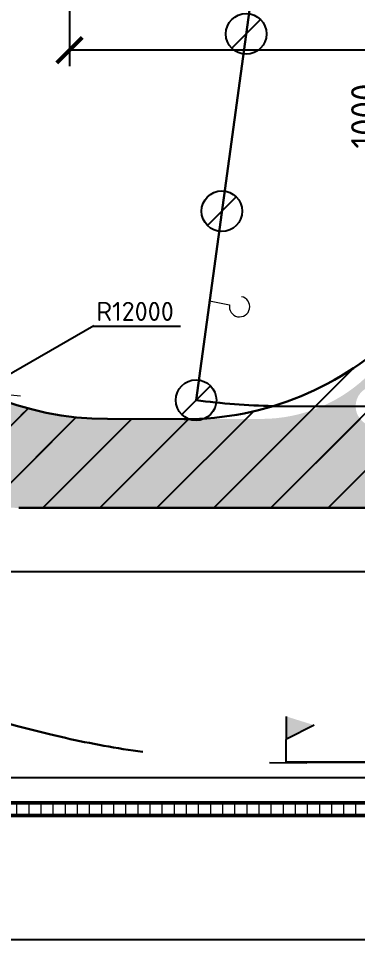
# Model space of a CAD drawing. Header units: millimetres. Extents: x -782 to 10910, y 3841 to 13237.
# Drawn here: x -609.9 to -583.3, y 4421.6 to 4495.3 of the extents above; entities that cross this region are included whole.
import ezdxf

# ---------------------------------------------------------------- set-up
doc = ezdxf.new("R2010")
doc.units = ezdxf.units.MM
doc.linetypes.add('штриховая2', pattern=[9.524999999999999, 6.349999999999999, -3.174999999999999])
doc.layers.add('1', color=7, linetype='Continuous')
doc.layers.add('Тонкая 0.3', color=140, linetype='Continuous', lineweight=25)
doc.styles.add('2.5', font='isocpeur.ttf', dxfattribs={"height": 2})
doc.styles.add('Isocpeur', font='isocpeur.ttf')
doc.dimstyles.new('М500 стройгенп', dxfattribs={"dimtxt": 2, "dimasz": 2, "dimexe": 1.25, "dimexo": 0.625, "dimtad": 1, "dimlfac": 500, "dimtxsty": '2.5', "dimblk": 'ARCHTICK', "dimcen": 2.5, "dimadec": 0, "dimazin": 0, "dimtfac": 1, "dimtmove": 0, "dimatfit": 3, "dimfxl": 1, "dimarcsym": 0})
pattern_1 = [(49.99999999999999, (0, 0), (4.5546167249001, -0.3984771384725772), [0.4762500000000001, -5.23875]), (355, (0, 0), (-0.8810855356242335, 4.776421130975879), [0.381, -4.19101460425]), (100.4514447, (0.379550175, -0.0332063375), (3.673531177258832, 4.377943797804877), [0.40475022, -4.452256114999999]), (46.18420000000002, (0, 1.27), (6.776976022303248, -1.051058198318179), [0.7143749999999999, -7.858124999999999]), (96.63555760999996, (0.5647475000000001, 1.1824125), (5.935103351287576, 6.185653114943038), [0.6071255785, -6.678390204]), (351.1841511700001, (0, 1.27), (5.935103351624426, 6.185653114638317), [0.5714991767500001, -6.286493298]), (21, (0.635, 0.9525000000000001), (3.790359781728312, -2.55662995467719), [0.4762500000000001, -5.23875]), (326.0000000000001, (0.635, 0.9525000000000001), (1.545050708691177, 4.604699153057981), [0.381, -4.191]), (71.45144499999999, (0.950863315, 0.7394475025), (5.335410481967904, 2.048069222147631), [0.40475022, -4.45224844]), (37.50000000000001, (0, 0), (0.07721508126479543, 2.113875971828828), [0, -4.1402, 0, -4.2545, 0, -4.206875]), (7.499999999999999, (0, 0), (1.670491562757644, 2.504514370452988), [0, -2.4257, 0, -4.04495, 0, -1.603375]), (327.5, (-1.41605, 0), (3.389764879171785, -0.1432185998168361), [0, -1.5875, 0, -4.953, 0, -6.57225]), (317.5, (-2.05105, 0), (3.703229534650451, 0.6356622758333258), [0, -2.06375, 0, -3.2893, 0, -4.66725])]
pattern_2 = [(45, (0, 0), (-2.245064030267288, 2.245064030267288), [])]

# ---------------------------------------------------------------- blocks, each defined once
blk = doc.blocks.new('_ArchTick')
at = {"color": 0, "linetype": 'ByBlock', "const_width": 0.15}
blk.add_lwpolyline([(-0.5, -0.5), (0.5, 0.5)], dxfattribs=at)
blk = doc.blocks.new('*D127')
at = {"color": 0, "lineweight": -2, "transparency": 16777216}
for p, q in [((-581.1672672522927, 4482.607408190053), (-581.1672672522927, 4490.657408190054)), ((-578.5589426451461, 4482.607408190053), (-582.4172672522927, 4482.607408190053)), ((-581.1672672522927, 4480.607408190053), (-581.1672672522927, 4482.607408190053)), ((-578.5589426451461, 4480.607408190053), (-582.4172672522927, 4480.607408190053))]:
    blk.add_line(p, q, dxfattribs=at)
at = {"layer": 'Defpoints', "color": 0, "lineweight": 20, "transparency": 16777216}
for p in [(-581.1672672522927, 4482.607408190053), (-577.9339426451461, 4482.607408190053), (-577.9339426451461, 4480.607408190053)]:
    blk.add_point(p, dxfattribs=at)
at = {"color": 0, "lineweight": -2, "transparency": 16777216, "xscale": 2, "yscale": 2, "zscale": 2}
for p, rotation in [((-581.1672672522927, 4482.607408190053), 90), ((-581.1672672522927, 4480.607408190053), 270)]:
    blk.add_blockref('_ArchTick', p, dxfattribs=dict(at, rotation=rotation))
at = {"color": 0, "lineweight": 20, "transparency": 16777216, "insert": (-582.7922672522935, 4487.632408190053), "char_height": 2, "attachment_point": 5, "rotation": 90, "style": '2.5'}
blk.add_mtext('1000', dxfattribs=at)
blk = doc.blocks.new('*D64')
at = {"color": 0, "lineweight": -2, "transparency": 16777216}
for p, q in [((-644.9461032466988, 4431.968296754376), (-644.9461032466988, 4421.607434472675)), ((-313.3534659884544, 4431.968296754378), (-313.3534659884544, 4421.607434472675)), ((-644.9461032466988, 4422.857434472675), (-313.3534659884544, 4422.857434472675))]:
    blk.add_line(p, q, dxfattribs=at)
at = {"layer": 'Defpoints', "color": 0, "lineweight": 20, "transparency": 16777216}
for p in [(-644.9461032466988, 4432.593296754376), (-313.3534659884544, 4432.593296754378), (-313.3534659884544, 4422.857434472675)]:
    blk.add_point(p, dxfattribs=at)
at = {"color": 0, "lineweight": -2, "transparency": 16777216, "xscale": 2, "yscale": 2, "zscale": 2, "rotation": 180}
blk.add_blockref('_ArchTick', (-644.9461032466988, 4422.857434472675), dxfattribs=at)
at = {"color": 0, "lineweight": -2, "transparency": 16777216, "xscale": 2, "yscale": 2, "zscale": 2}
blk.add_blockref('_ArchTick', (-313.3534659884544, 4422.857434472675), dxfattribs=at)
at = {"color": 0, "lineweight": 20, "transparency": 16777216, "insert": (-481.3426021138325, 4424.482434472675), "char_height": 2, "attachment_point": 5, "style": '2.5'}
blk.add_mtext('165000', dxfattribs=at)
blk = doc.blocks.new('*D220')
at = {"color": 0, "lineweight": -2, "transparency": 16777216}
for p, q in [((-605.9461032466988, 4508.682408190056), (-605.9461032466988, 4491.572598708639)), ((-371.9461032466988, 4508.682408190056), (-371.9461032466988, 4491.572598708639)), ((-371.9461032466988, 4492.822598708639), (-605.9461032466988, 4492.822598708639))]:
    blk.add_line(p, q, dxfattribs=at)
at = {"layer": 'Defpoints', "color": 0, "lineweight": 25, "transparency": 16777216}
for p in [(-605.9461032466988, 4509.307408190056), (-371.9461032466988, 4509.307408190056), (-605.9461032466988, 4492.822598708639)]:
    blk.add_point(p, dxfattribs=at)
at = {"color": 0, "lineweight": -2, "transparency": 16777216, "xscale": 2, "yscale": 2, "zscale": 2, "rotation": 180}
blk.add_blockref('_ArchTick', (-605.9461032466988, 4492.822598708639), dxfattribs=at)
at = {"color": 0, "lineweight": -2, "transparency": 16777216, "xscale": 2, "yscale": 2, "zscale": 2}
blk.add_blockref('_ArchTick', (-371.9461032466988, 4492.822598708639), dxfattribs=at)
at = {"color": 0, "lineweight": 25, "transparency": 16777216, "insert": (-488.9461032466988, 4494.447598708639), "char_height": 2, "attachment_point": 5, "style": '2.5'}
blk.add_mtext('117000', dxfattribs=at)

msp = doc.modelspace()

# ---------------------------------------------------------------- hatches: boundary and pattern name
at = {"lineweight": 20}
h = msp.add_hatch(dxfattribs=at)
h.set_pattern_fill('ANSI31', color=256, scale=0.3, angle=45)
h.set_pattern_definition([(90, (-2824.641009548097, 1373.797206968949), (-0.9524999999999999, 1.665334536937735e-16), [])])
h.paths.add_polyline_path([(-313.3534659884535, 4706.536249929312), (-314.3534659884535, 4706.536249929312), (-644.9461032466984, 4706.536249929312), (-643.9461032466988, 4705.536249929311), (-314.3534659884535, 4705.536249929312)])
h.paths.add_polyline_path([(-314.3534659884535, 4433.593296754378), (-643.9461032466988, 4433.593296754378), (-644.9461032466988, 4432.593296754376), (-313.3534659884544, 4432.593296754378)])
at = {"lineweight": 25}
h = msp.add_hatch(dxfattribs=at)
h.set_pattern_fill('ANSI31', color=256)
h.set_pattern_definition(pattern_2)
h.paths.add_polyline_path([(-368.1916605622629, 4463.807408190056), (-373.7283456431924, 4463.807408190056), (-373.7283456431924, 4456.807408190056), (-369.1486209624317, 4456.807408190056)])
h.paths.add_polyline_path([(-395.838756261034, 4466.392731784093), (-395.5253050714422, 4468.691212416879, -0.03353100449884384), (-397.9461032466988, 4470.807408190054), (-579.9461032466959, 4470.807408190056, -0.03354647398957142), (-582.3680811724714, 4468.69031315512), (-582.0539722303693, 4466.392660510007, -0.4545915318646008), (-580.2372572263979, 4464.807408190056), (-397.6549492670002, 4464.807408190056, -0.4544922049375328)])
h.paths.add_polyline_path([(-369.7486673675742, 4685.053568050414), (-370.8281433262089, 4685.160867044788, -0.09732023512879193), (-378.9988944096926, 4680.813979056153), (-608.7435808536252, 4680.807442403994), (-609.8387670837255, 4672.796344338337, -0.0717378835690952), (-603.0621590627513, 4673.80712758524), (-596.9166659951694, 4673.836845441572, -0.1642697527778018), (-582.3680811724723, 4668.924503224986), (-582.053972230369, 4671.222155870106, -0.374956443914206), (-583.4372518930646, 4672.807408190056, -1), (-580.2372572263979, 4672.807408190056), (-397.6549492670002, 4672.807408190056, -1), (-394.4549546003336, 4672.807408190056, -0.3814580014088506), (-395.874354523561, 4671.217635866062), (-395.5563859935843, 4668.870433779938, -0.1647039980502067), (-380.9755404982268, 4673.807408190056), (-368.2251833268003, 4673.807408190056)])
h.paths.add_polyline_path([(-603.6966593037396, 4674.934966363061, -1), (-603.376659837073, 4674.934966363061, -1)], flags=16)
h.paths.add_polyline_path([(-395.874354523561, 4671.217635866062, -0.4477457859452423), (-397.6549492670002, 4672.807408190056), (-580.2372572263979, 4672.807408190056, -0.4545915318644101), (-582.053972230369, 4671.222155870106), (-582.3680811724723, 4668.924503224986, -0.03354647398949227), (-579.9461032467013, 4666.807408190056), (-397.9161832747109, 4666.807838252838, -0.0326823463613555), (-395.5563859935843, 4668.870433779938)])
h.paths.add_polyline_path([(-468.0713087692749, 4672.209808102666), (-468.0713087692749, 4678.809808102666), (-472.8713087692749, 4678.809808102666), (-472.8713087692749, 4672.209808102666)], flags=24)
h.paths.add_polyline_path([(-468.0713087692749, 4664.861306282694), (-468.0713087692749, 4671.461306282695), (-472.8713087692749, 4671.461306282695), (-472.8713087692749, 4664.861306282694)], flags=9)
h.paths.add_polyline_path([(-568.0089493118123, 4665.132408190056), (-561.8089493118123, 4665.132408190056), (-561.8089493118123, 4669.932408190056), (-568.0089493118123, 4669.932408190056)], flags=9)
h = msp.add_hatch(dxfattribs=at)
h.set_pattern_fill('AR-CONC', color=256, scale=0.025)
h.set_pattern_definition(pattern_1)
h.paths.add_polyline_path([(-608.7435855309658, 4680.807408190056), (-609.946103246699, 4680.807408190056, 0.08569332865046037), (-617.993626848868, 4679.417966871179), (-617.9875102927851, 4668.509174793079, -0.09681256459616995), (-609.8387670837255, 4672.796344338337)])
h.paths.add_polyline_path([(-617.9875102927851, 4668.509174793079), (-617.993626848868, 4679.417966871179, 0.3172590173718138), (-633.9461032466988, 4656.807408190056), (-633.9461032466988, 4480.807408190055, 0.4142135623730951), (-609.9461032466988, 4456.807408190055), (-608.7435855309662, 4456.807408190055), (-609.7005459311349, 4463.807408190056), (-609.838767083726, 4464.818472041775, -0.3312506416521292), (-626.9461032466988, 4487.807408190056), (-626.9461032466988, 4649.807408190056, -0.1704400161129525), (-621.6790030816302, 4664.810023421222, -0.2325057605534162), (-622.146101246699, 4665.760209209351, -0.6710553406897443), (-620.090862191516, 4666.601968045084, -0.0296017787491479)])
h.paths.add_polyline_path([(-620.687893674484, 4666.669257368313), (-615.287893674484, 4666.669257368313), (-615.287893674484, 4671.469257368313), (-620.687893674484, 4671.469257368313)], flags=25)
h.paths.add_polyline_path([(-633.514712618641, 4548.873557491696), (-626.914712618641, 4548.873557491696), (-626.914712618641, 4553.673557491697), (-633.514712618641, 4553.673557491697)], flags=24)
h.paths.add_polyline_path([(-632.0211032466989, 4479.706117698785), (-625.4211032466989, 4479.706117698785), (-625.4211032466989, 4484.506117698786), (-632.0211032466989, 4484.506117698786)], flags=24)
h.paths.add_polyline_path([(-634.1330646529047, 4600.84393683831), (-630.4430708029047, 4600.84393683831), (-630.4430708029047, 4605.163929638309), (-634.1330646529047, 4605.163929638309)], flags=9)
at = {"lineweight": 20}
h = msp.add_hatch(dxfattribs=at)
h.set_pattern_fill('AR-CONC', color=256, scale=0.025)
h.set_pattern_definition(pattern_1)
h.paths.add_polyline_path([(-316.3534659884531, 4463.807408190056), (-368.1916605622628, 4463.807408190056), (-369.1486209624318, 4456.807408190056), (-316.3534659884531, 4456.807408190056)])
edge = h.paths.add_edge_path()
edge.add_line((-368.1916605622628, 4463.807408190056), (-387.0371433851274, 4463.807408190055))
edge.add_arc((-387.0371433851278, 4475.807794280153), 12.00038609009789, 223.8666246052217, 270.0000000000019, ccw=False)
edge.add_line((-395.6888805779704, 4467.491742942084), (-395.8387562610337, 4466.392731784093))
edge.add_arc((-396.0549519336673, 4464.807408190057), 1.599997333333696, 0, 82.23429528159272, ccw=False)
edge.add_arc((-396.0549519336669, 4464.807408190056), 1.599997333333249, -180, 3.26281224261038e-11, ccw=False)
edge.add_line((-397.6549492670001, 4464.807408190056), (-580.237257226398, 4464.807408190056))
edge.add_arc((-581.8372545597313, 4464.807408190056), 1.599997333333249, -180.00000000003251, 0, ccw=False)
edge.add_arc((-581.8372545597312, 4464.807408190057), 1.599997333333363, 97.78457086961703, 180, ccw=False)
edge.add_line((-582.0539722303693, 4466.392660510007), (-582.2041141804307, 4467.490922935752))
edge.add_arc((-590.8550631082702, 4475.807794280155), 12.00038609009884, 269.9999999999995, 316.12794468862, ccw=False)
edge.add_line((-590.8550631082703, 4463.807408190056), (-609.7005459311349, 4463.807408190056))
edge.add_line((-609.7005459311349, 4463.807408190056), (-608.7435855309664, 4456.807408190056))
edge.add_line((-608.7435855309664, 4456.807408190056), (-369.1486209624318, 4456.807408190056))
edge.add_line((-369.1486209624318, 4456.807408190056), (-368.1916605622628, 4463.807408190056))
edge = h.paths.add_edge_path()
edge.add_arc((-387.0371433851281, 4475.807794280154), 12.00038609009829, 204.6255012376261, 223.866624605226, ccw=False)
edge.add_line((-397.9461032466988, 4470.807408190054), (-490.6938527047178, 4470.807408190055))
edge.add_arc((-491.8277452490292, 4471.200196807455), 1.199997999999974, 199.1064572786452, 340.89354272135483, ccw=False)
edge.add_line((-492.9616377933407, 4470.807408190055), (-579.9461032466988, 4470.807408190056))
edge.add_arc((-590.8550631082711, 4475.807794280154), 12.00038609009891, 316.12794468862614, 335.37449876238486, ccw=False)
edge.add_line((-582.2041141804307, 4467.490922935752), (-582.0539722303693, 4466.392660510007))
edge.add_arc((-581.8372545597322, 4464.807408190056), 1.599997333334146, 0, 97.78457086957633, ccw=False)
edge.add_line((-580.237257226398, 4464.807408190056), (-397.6549492670001, 4464.807408190056))
edge.add_arc((-396.0549519336665, 4464.807408190057), 1.59999733333359, 82.23429528161893, 180.0000000000326, ccw=False)
edge.add_line((-395.8387562610337, 4466.392731784093), (-395.6888805779704, 4467.491742942084))
edge = h.paths.add_edge_path()
edge.add_line((-369.1734526398668, 4680.807408190056), (-608.7435855309659, 4680.807408190056))
edge.add_line((-608.7435855309659, 4680.807408190056), (-609.7005459311345, 4673.807408190056))
edge.add_line((-609.7005459311345, 4673.807408190056), (-590.8550631082703, 4673.807408190056))
edge.add_arc((-590.8550631082702, 4661.807022099957), 12.0003860900988, 43.872055311379995, 90.00000000000051, ccw=False)
edge.add_line((-582.2041141804307, 4670.12389344436), (-582.0539722303693, 4671.222155870106))
edge.add_arc((-581.8372545597312, 4672.807408190056), 1.599997333333383, 180, 262.215429130383, ccw=False)
edge.add_arc((-581.8372545597313, 4672.807408190056), 1.599997333333249, 0, 180, ccw=False)
edge.add_line((-580.237257226398, 4672.807408190056), (-397.6549492670001, 4672.807408190056))
edge.add_arc((-396.0549519336669, 4672.807408190056), 1.599997333333249, 0, 180, ccw=False)
edge.add_arc((-396.0549519336672, 4672.807408190056), 1.59999733333359, -83.51900906518682, 0, ccw=False)
edge.add_line((-395.8743545235611, 4671.217635866062), (-395.5563859935843, 4668.870433779938))
edge.add_arc((-336.1146253661768, 4576.116626215895), 110.1662004614554, 117.53133097450839, 122.65399106846729, ccw=False)
edge.add_line((-387.0371433851274, 4673.807408190057), (-368.2251833268001, 4673.807408190056))
edge.add_line((-368.2251833268001, 4673.807408190056), (-369.1734526398668, 4680.807408190056))
edge = h.paths.add_edge_path()
edge.add_line((-608.7435855309659, 4680.807408190056), (-617.9944806539261, 4680.807408190056))
edge.add_line((-617.9944806539261, 4680.807408190056), (-617.9903672835039, 4673.414839278554))
edge.add_arc((-614.9461032467007, 4661.807408190056), 11.99999999999999, 89.99999999999142, 104.69589656606999, ccw=False)
edge.add_line((-614.9461032466988, 4673.807408190056), (-609.7005459311345, 4673.807408190056))
edge.add_line((-609.7005459311345, 4673.807408190056), (-608.7435855309659, 4680.807408190056))
edge = h.paths.add_edge_path()
edge.add_line((-395.5563859935843, 4668.870433779938), (-395.8743545235611, 4671.217635866062))
edge.add_arc((-396.0549519336666, 4672.807408190056), 1.59999733333354, 180, 276.480990934791, ccw=False)
edge.add_line((-397.6549492670001, 4672.807408190056), (-580.237257226398, 4672.807408190056))
edge.add_arc((-581.8372545597306, 4672.807408190055), 1.599997333332567, -97.78457086964158, 3.26281224261038e-11, ccw=False)
edge.add_line((-582.0539722303693, 4671.222155870106), (-582.2041141804307, 4670.12389344436))
edge.add_arc((-590.8550631082711, 4661.807022099958), 12.00038609009887, 24.625501237615197, 43.87205531137391, ccw=False)
edge.add_line((-579.9461032466988, 4666.807408190056), (-495.3362340621907, 4666.807408190057))
edge.add_arc((-494.7502566779731, 4665.760209209352), 1.199997999999775, 60.77008879751702, 119.22991120248301, ccw=False)
edge.add_line((-494.1642792937555, 4666.807408190057), (-397.9461032466988, 4666.807408190058))
edge.add_arc((-395.8058361411876, 4666.743801775387), 2.141212053702449, 83.3098781517865, 178.2977326767353, ccw=False)
h.paths.add_polyline_path([(-493.9975630162967, 4666.092173083482), (-490.7575684162966, 4666.092173083482), (-490.7575684162966, 4666.807408190057), (-493.9975630162967, 4666.807408190057)])
h.paths.add_polyline_path([(-368.2251833268001, 4673.807408190056), (-316.3534659884535, 4673.807408190056), (-316.3534659884535, 4680.807408190056), (-369.1734526398668, 4680.807408190056)])
edge = h.paths.add_edge_path()
edge.add_arc((-609.9461032466985, 4656.807408190055), 24.0000000000004, 109.5918062684614, 179.9999999999978)
edge.add_line((-633.9461032466988, 4656.807408190056), (-633.9461032466984, 4480.807408190052))
edge.add_arc((-609.9461032467011, 4480.807408190051), 23.99999999999727, 179.9999999999978, 270.0000000000054)
edge.add_line((-609.9461032466988, 4456.807408190054), (-608.7435855309664, 4456.807408190056))
edge.add_line((-608.7435855309664, 4456.807408190056), (-609.7005459311349, 4463.807408190056))
edge.add_line((-609.7005459311349, 4463.807408190056), (-614.9461032466988, 4463.807408190056))
edge.add_arc((-637.9166659951774, 4452.836845441578), 25.45584412271741, 25.52877936551009, 64.47122063448796)
edge.add_line((-626.9461032466984, 4475.807408190056), (-626.9461032466988, 4661.807408190057))
edge.add_arc((-614.9461032467029, 4661.807408190058), 11.99999999999591, 104.6958965660634, 180.0000000000043, ccw=False)
edge.add_line((-617.9903672835038, 4673.414839278552), (-617.9937075255318, 4679.417938156673))
at = {"lineweight": 25}
h = msp.add_hatch(dxfattribs=at)
h.set_pattern_fill('AR-CONC', color=256, scale=0.025)
h.set_pattern_definition(pattern_1)
h.paths.add_polyline_path([(-583.4372518930646, 4464.807408190057, -0.3749564439141822), (-582.0539722303693, 4466.392660510007), (-582.2041141804308, 4467.490922935752, -0.204033737675322), (-590.8550631082705, 4463.807408190056), (-602.9461032466988, 4463.807408190056, -0.07295313050703632), (-609.8387670837262, 4464.818472041775), (-608.7435855309665, 4456.807408190056), (-375.2283456431924, 4456.807408190056), (-375.2283456431924, 4463.807408190056), (-387.0371433851275, 4463.807408190055, -0.07788613496386315), (-390.7084414081945, 4464.382784996251), (-394.4599769532101, 4464.680734284335, -0.961137780494143), (-397.6549492670002, 4464.807408190056), (-580.2372572263979, 4464.807408190056, -1)])
h.paths.add_polyline_path([(-633.514712618641, 4548.873557491696), (-626.914712618641, 4548.873557491696), (-626.914712618641, 4553.673557491697), (-633.514712618641, 4553.673557491697)], flags=24)
h.paths.add_polyline_path([(-632.0211032466989, 4479.706117698785), (-625.4211032466989, 4479.706117698785), (-625.4211032466989, 4484.506117698786), (-632.0211032466989, 4484.506117698786)], flags=24)
h.paths.add_polyline_path([(-634.1330646529047, 4600.84393683831), (-630.4430708029047, 4600.84393683831), (-630.4430708029047, 4605.163929638309), (-634.1330646529047, 4605.163929638309)], flags=9)
h.paths.add_polyline_path([(-468.0713087692749, 4457.905008277443), (-468.0713087692749, 4464.505008277443), (-472.8713087692749, 4464.505008277443), (-472.8713087692749, 4457.905008277443)], flags=24)
edge = h.paths.add_edge_path()
edge.add_arc((-609.9461032467025, 4656.807408190058), 23.99999999999636, 109.5916018314281, 180)
edge.add_line((-633.9461032466988, 4656.807408190056), (-633.9461032466988, 4480.807408190055))
edge.add_arc((-609.9461032466982, 4480.807408190055), 24.00000000000068, 180, 269.9999999999984)
edge.add_line((-609.9461032466988, 4456.807408190054), (-608.7435855309662, 4456.807408190055))
edge.add_line((-608.7435855309662, 4456.807408190055), (-609.7005459311349, 4463.807408190056))
edge.add_line((-609.7005459311349, 4463.807408190056), (-609.838767083726, 4464.818472041775))
edge.add_arc((-602.946103246698, 4487.807408190057), 24.00000000000118, 180.0000000000022, 253.3099412232823, ccw=False)
edge.add_line((-626.9461032466988, 4487.807408190056), (-626.9461032466988, 4661.807408190056))
edge.add_arc((-614.9461032466974, 4661.807408190056), 12.00000000000148, 104.695371507521, 180, ccw=False)
edge.add_line((-617.9902609128695, 4673.414867175705), (-617.9936268488677, 4679.417966871179))
h = msp.add_hatch(dxfattribs=at)
h.set_pattern_fill('ANSI31', color=256)
h.set_pattern_definition(pattern_2)
h.paths.add_polyline_path([(-602.9461032466988, 4463.807408190056, -0.231549939259051), (-621.8965469257079, 4473.080538720657), (-623.5438092571276, 4461.031099352106, 0.1517332836218051), (-609.9461032466988, 4456.807408190055), (-375.2283456431924, 4456.807408190056), (-375.2283456431925, 4463.807408190056), (-382.1638676928111, 4463.807408190056, -0.1515930964163841), (-395.5253050714422, 4468.691212416879), (-395.838756261034, 4466.392731784093, -0.3750503393630281), (-394.4549546003335, 4464.807408190057, -0.8648688944112984), (-397.5884411640691, 4464.350897240665), (-589.9322015663248, 4464.816758935629, -0.05730170467234609), (-595.325776870934, 4463.830756658066, -0.1956968750888921), (-596.5310145070068, 4463.781069619197, -0.004017397512706301), (-596.9166659951782, 4463.777970938528)])
h.paths.add_polyline_path([(-468.0713087692749, 4457.905008277443), (-468.0713087692749, 4464.505008277443), (-472.8713087692749, 4464.505008277443), (-472.8713087692749, 4457.905008277443)], flags=24)
h = msp.add_hatch(dxfattribs=at)
h.set_pattern_fill('ANSI31', color=256)
h.set_pattern_definition(pattern_2)
h.paths.add_polyline_path([(-375.2283456431924, 4463.807408190056), (-382.1638676928111, 4463.807408190056, -0.1515930964163841), (-395.5253050714422, 4468.691212416879), (-395.838756261034, 4466.392731784093, -0.3750503393630304), (-394.4549546003336, 4464.807408190057, -1), (-397.6549492670002, 4464.807408190056), (-580.2372572263979, 4464.807408190056, -1), (-583.4372518930646, 4464.807408190057, -0.3749564439141833), (-582.0539722303693, 4466.392660510007), (-582.3680811724714, 4468.69031315512, -0.1642697527779234), (-596.9166659951779, 4463.777970938528), (-602.9461032466995, 4463.807408190056, -0.07295313050702944), (-609.8387670837262, 4464.818472041775), (-608.7435855309665, 4456.807408190056), (-375.2283456431924, 4456.807408190056)])
at = {"layer": 'Тонкая 0.3', "ltscale": 5}
msp.add_hatch(color=7, dxfattribs=at).paths.add_polyline_path([(-588.868253212635, 4440.389782476701), (-588.8819810556943, 4438.598595333377), (-586.6948313168132, 4439.711827685053)])

# ---------------------------------------------------------------- linework, layer by layer
at = {"lineweight": 30}
for p, q in [((-588.9461032466979, 4516.807408190057), (-595.9894392813328, 4465.286621923705)), ((-589.9322015661226, 4464.816758935628), (-396.0517678438273, 4464.347175377081)), ((-596.9166659951784, 4463.777970938528), (-602.9461032466988, 4463.807408190056)), ((-609.9461032466988, 4456.807408190056), (-304.4982763895532, 4456.807408190056))]:
    msp.add_line(p, q, dxfattribs=at)
at = {"lineweight": 25}
for p, q in [((-590.9192019791392, 4495.230132289592), (-593.1819399077001, 4492.967394361031)), ((-592.0505709434199, 4494.098763325312), (-590.9192019791392, 4495.230132289592)), ((-592.8263374759842, 4481.279765612388), (-595.0890754045452, 4479.017027683826)), ((-593.9577064402649, 4480.148396648107), (-592.8263374759842, 4481.279765612388)), ((-604.0213912519896, 4471.122410775522), (-612.9122927964554, 4466.016413650979)), ((-604.0473698405822, 4471.09643218693), (-597.215491770764, 4471.09643218693)), ((-594.8580703170524, 4466.417990887986), (-597.1208082456133, 4464.155252959425)), ((-595.989439281333, 4465.286621923706), (-594.8580703170524, 4466.417990887986))]:
    msp.add_line(p, q, dxfattribs=at)
at = {"lineweight": 13}
msp.add_line((-594.9210511687794, 4473.101696389228), (-593.3514510863996, 4472.791298180366), dxfattribs=at)
at = {"lineweight": 18}
msp.add_line((-613.086825735661, 4465.943031436972), (-609.7981461632588, 4465.619710713826), dxfattribs=at)
at = {"color": 5, "lineweight": 25}
msp.add_line((-638.9461032466988, 4451.807408190056), (-440.5843589932647, 4451.807408190056), dxfattribs=at)
at = {"linetype": 'штриховая2', "lineweight": 30, "ltscale": 4}
msp.add_line((-588.8957088987518, 4436.807408190056), (-388.9461032466988, 4436.807408190056), dxfattribs=at)
at = {"color": 240, "lineweight": 20, "true_color": 0xed1f24}
msp.add_line((-614.3930483779022, 4435.593293421044), (-581.9332624925382, 4435.593293421044), dxfattribs=at)
at = {"color": 1, "lineweight": 25}
msp.add_line((-614.3930483779022, 4435.593293421044), (-363.2543224828587, 4435.593293421045), dxfattribs=at)
at = {"lineweight": 50}
msp.add_line((-313.3534659884544, 4432.593296754378), (-644.9461032466988, 4432.593296754376), dxfattribs=at)
msp.add_lwpolyline([(-314.3534659884535, 4456.807408190056), (-314.3534659884535, 4433.593296754378), (-643.9461032466988, 4433.593296754378), (-643.9461032466988, 4705.536249929311), (-314.3534659884535, 4705.536249929312), (-314.3534659884535, 4680.807408190056)], dxfattribs=at)
at = {"lineweight": 25}
for centre in [(-592.0505709434199, 4494.098763325312), (-593.9577064402649, 4480.148396648107), (-595.989439281333, 4465.286621923706)]:
    msp.add_circle(centre, 1.599997333333333, dxfattribs=at)
at = {"lineweight": 30}
for centre, radius, start, end in [((-602.9461032466988, 4487.807408190056), 24, 180, 270), ((-596.9166659951784, 4487.777970938528), 24, 270, 315.0000000000182), ((-588.9461032466979, 4516.807408190057), 51.99999999999909, 262.2154291303756, 268.913410401923)]:
    msp.add_arc(centre, radius, start, end, dxfattribs=at)
at = {"lineweight": 13}
msp.add_arc((-592.5666510452091, 4472.636099075932), 0.7999986666666663, 168.8137341967279, 78.81373419671773, dxfattribs=at)
at = {"linetype": 'штриховая2', "lineweight": 30, "ltscale": 4}
for centre, start, end in [((-588.9461032258782, 4516.807408192731), 242.7006245300205, 257.4944139135142), ((-588.9461032466988, 4516.807408190056), 257.4944139295397, 261.9248931610384)]:
    msp.add_arc(centre, 80, start, end, dxfattribs=at)
at = {"layer": 'Тонкая 0.3', "color": 7, "ltscale": 5}
for p, q in [((-588.8957088987518, 4436.807408190056), (-588.8682532126345, 4440.389782476702)), ((-586.6948313168127, 4439.711827685055), (-588.8819810556943, 4438.598595333378)), ((-590.2135044361976, 4436.777305493113), (-587.2785681547589, 4436.75481183866))]:
    msp.add_line(p, q, dxfattribs=at)

# ---------------------------------------------------------------- texts
at = {"layer": '1', "insert": (-597.7374235324723, 4473.017487263308), "char_height": 1.4999975, "width": 335.5199764857193, "attachment_point": 3, "style": 'Isocpeur'}
msp.add_mtext('\\A1;R12000', dxfattribs=at)

# ---------------------------------------------------------------- dimensions: what is measured, and where the dimension line sits
at = {"lineweight": 25}
dim = msp.add_linear_dim(base=(-605.9461032466988, 4492.822598708639), p1=(-371.9461032466988, 4509.307408190056), p2=(-605.9461032466988, 4509.307408190056), dimstyle='М500 стройгенп', dxfattribs=at)
dim.commit()
dim.dimension.update_dxf_attribs({"geometry": '*D220', "text_midpoint": (-488.9461032466988, 4492.822598708639), "dimtype": 160})
at = {"lineweight": 20}
dim = msp.add_linear_dim(base=(-581.1672672522927, 4482.607408190053), p1=(-577.9339426451461, 4480.607408190053), p2=(-577.9339426451461, 4482.607408190053), angle=90, dimstyle='М500 стройгенп', dxfattribs=at)
dim.commit()
dim.dimension.update_dxf_attribs({"geometry": '*D127', "text_midpoint": (-582.7922672522935, 4487.632408190053)})
dim = msp.add_linear_dim(base=(-313.3534659884544, 4422.857434472675), p1=(-644.9461032466988, 4432.593296754376), p2=(-313.3534659884544, 4432.593296754378), text='165000', dimstyle='М500 стройгенп', dxfattribs=at)
dim.commit()
dim.dimension.update_dxf_attribs({"geometry": '*D64', "text_midpoint": (-481.3426021138325, 4422.857434472675), "dimtype": 160})

doc.saveas('drawing.dxf')
